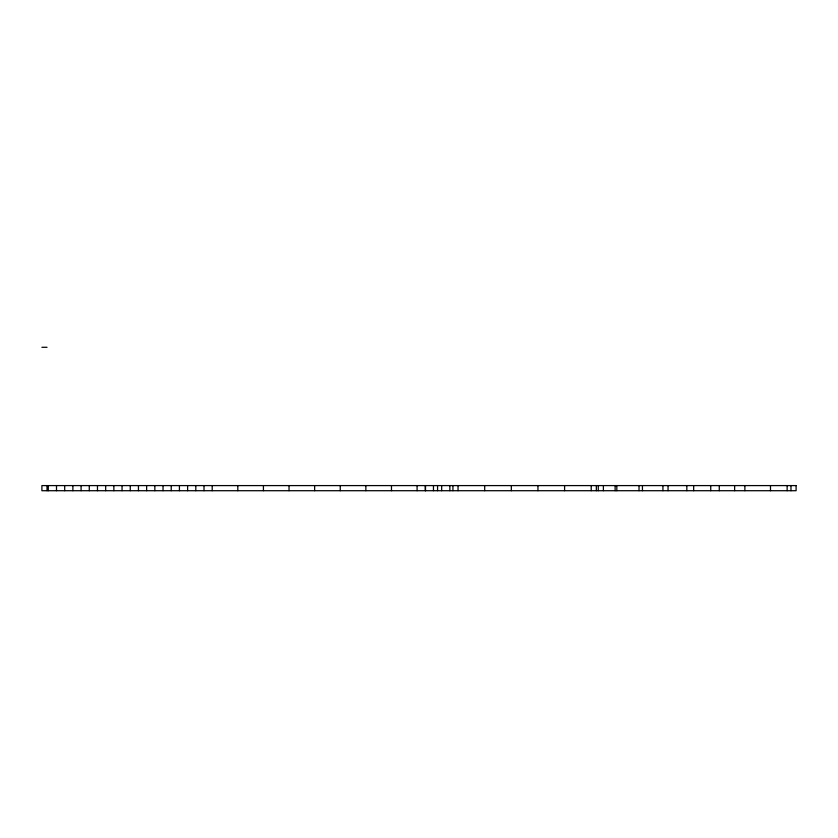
<?xml version="1.0" encoding="UTF-8"?>
<svg xmlns="http://www.w3.org/2000/svg" width="838" height="838" viewBox="0 0 838 838"><rect width="100%" height="100%" fill="white"/><g stroke="black" fill="none" stroke-linecap="round" stroke-linejoin="round"><path stroke-width="1.26" d="M41.9 347.288L47.022 347.288M790.978 485.59L790.978 490.712M787.133 485.59L787.133 490.712M770.489 485.59L770.489 490.712M744.877 485.59L744.877 490.712M734.633 485.59L734.633 490.712M719.276 485.59L719.276 490.712M710.739 485.59L710.739 490.712M693.665 485.59L693.665 490.712M686.835 485.59L686.835 490.712M668.054 485.59L668.054 490.712M662.931 485.59L662.931 490.712M642.442 485.59L642.442 490.712M639.027 485.59L639.027 490.712M616.831 485.59L616.831 490.712M615.123 485.59L615.123 490.712M603.391 485.59L603.391 490.712M598.269 485.59L598.269 490.712M596.342 485.59L596.342 490.712M591.219 485.59L591.219 490.712M564.592 485.59L564.592 490.712M537.954 485.59L537.954 490.712M511.327 485.59L511.327 490.712M484.689 485.59L484.689 490.712M458.051 485.59L458.051 490.712M452.929 485.59L452.929 490.712M449.859 485.59L449.859 490.712M441.668 485.59L441.668 490.712M437.562 485.59L437.562 490.712M433.466 485.59L433.466 490.712M425.515 485.59L425.515 490.712M425.275 485.59L425.275 490.712M417.083 485.59L417.083 490.712M391.472 485.59L391.472 490.712M365.86 485.59L365.86 490.712M340.249 485.59L340.249 490.712M314.638 485.59L314.638 490.712M289.037 485.59L289.037 490.712M263.425 485.59L263.425 490.712M237.814 485.59L237.814 490.712M212.203 485.59L212.203 490.712M204.011 485.59L204.011 490.712M195.809 485.59L195.809 490.712M187.618 485.59L187.618 490.712M179.426 485.59L179.426 490.712M171.224 485.59L171.224 490.712M163.033 485.59L163.033 490.712M154.841 485.59L154.841 490.712M146.64 485.59L146.64 490.712M138.448 485.59L138.448 490.712M130.257 485.59L130.257 490.712M122.055 485.59L122.055 490.712M113.863 485.59L113.863 490.712M105.672 485.59L105.672 490.712M97.47 485.59L97.47 490.712M89.278 485.59L89.278 490.712M81.087 485.59L81.087 490.712M72.885 485.59L72.885 490.712M64.694 485.59L64.694 490.712M56.502 485.59L56.502 490.712M48.3 485.59L48.3 490.712M47.022 485.59L47.022 490.712M796.1 485.59L41.9 485.59L41.9 490.712L796.1 490.712L796.1 485.59"/></g></svg>
